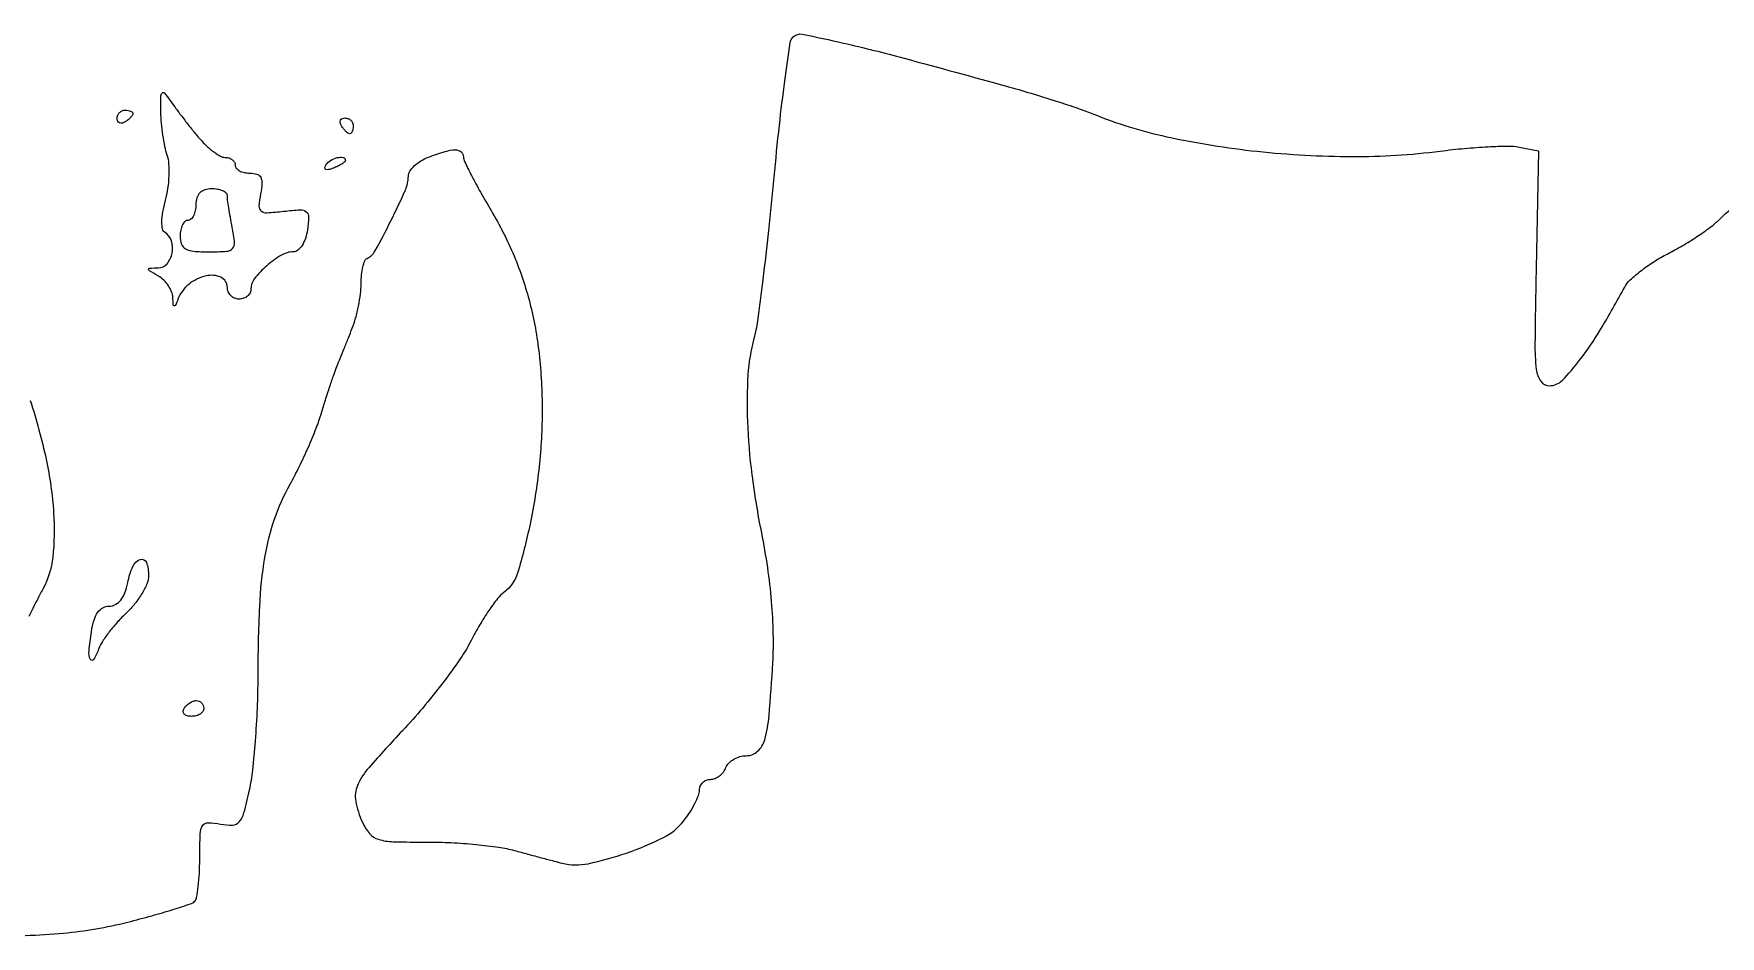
# Model space of a CAD drawing. Extents: x 0 to 703, y 1 to 404.
# Drawn here: x 250.4 to 464.7, y 17.1 to 131.7 of the extents above; entities that cross this region are included whole.
import ezdxf

# ---------------------------------------------------------------- set-up
doc = ezdxf.new("R2010")
doc.units = 0

msp = doc.modelspace()

# ---------------------------------------------------------------- linework, layer by layer
for points in [[(244.521154, 17.105489, 0.025342), (254.186575, 17.471167, 0.040218), (262.34669, 18.862517, 0.005379), (265.400134, 19.674905, 0.007779), (268.078729, 20.463587, 0.004446), (270.309784, 21.180213, 0.116957), (270.841259, 21.507926, 0.154182), (271.096038, 21.997975, 0.013772), (271.300419, 23.388394, 0.016925), (271.445251, 25.097148, 0.012398), (271.494569, 26.999734, -0.008599), (271.551125, 30.08662, -0.128559), (271.858055, 31.110552, -0.266802), (272.551853, 31.49173, -0.04432), (274.126211, 31.321589, 0.057484), (275.659537, 31.196509, 0.210856), (276.516939, 31.6097, 0.111499), (277.10547, 32.729151, 0.011463), (277.817148, 35.649758, 0.026425), (278.229247, 38.151555, 0.008697), (278.575769, 41.865866, 0.008635), (278.817731, 46.007147, 0.009676), (278.904543, 50, -0.010566), (279.115523, 58.969284, -0.030094), (279.768936, 65.180106, -0.041334), (280.995446, 70.031832, -0.044266), (282.983878, 74.5, 0.013243), (284.134702, 76.706772, 0.009767), (285.295205, 79.20625, 0.009884), (286.299968, 81.613688, 0.021698), (286.950767, 83.5, -0.004238), (287.464922, 85.178096, -0.003781), (288.026908, 86.9125, -0.003794), (288.555656, 88.463777, -0.011732), (288.94516, 89.5, 0.000076), (289.333109, 90.463294, 0.000034), (289.844593, 91.734134, 0.000033), (290.386027, 93.079909, 0.000045), (290.875488, 94.297053, 0.028671), (291.306499, 95.576496, 0.017929), (291.669675, 97.115421, 0.017982), (291.919231, 98.662425, 0.031004), (292, 99.96372, -0.024393), (292.054832, 101.086994, -0.033128), (292.220312, 102.088301, -0.034877), (292.459228, 102.86136, -0.198317), (292.75, 103.166667, 0.164064), (293.763201, 104.09825, 0.009163), (295.783327, 107.94295, 0.01152), (297.614665, 111.808636, 0.105232), (298, 113.619252, -0.14581), (298.184287, 114.237756, -0.059655), (298.753498, 114.915845, -0.052169), (299.583753, 115.545774, -0.045404), (300.5651, 116.024751, -0.016635), (302.67772, 116.748503, -0.071674), (303.986976, 116.951312, -0.17652), (304.703881, 116.698635, -0.224275), (305, 116.071671, 0.113417), (305.137741, 115.47225, 0.00587), (306.030015, 113.686946, 0.009067), (307.163143, 111.57959, 0.006441), (308.506433, 109.257071, -0.034501), (311.426795, 103.483291, -0.037171), (313.441854, 97.502801, -0.035576), (314.611316, 91.060131, -0.027117), (315, 83.898615, -0.026778), (314.614413, 76.704165, -0.024857), (313.461048, 69.408549, -0.021665), (311.878125, 63.204695, -0.161456), (310.150895, 60.750669, 0.067606), (309.341481, 59.962095, 0.016106), (308.229203, 58.440494, 0.01627), (307.054697, 56.593818, 0.015437), (305.980896, 54.642501, -0.032313), (304.599921, 52.321892, -0.012297), (302.392826, 49.269219, -0.012118), (299.824776, 46.059719, -0.014525), (297.25, 43.171643, 0.008509), (293.004261, 38.5231, 0.077782), (291.53553, 36.220912, 0.151495), (291.310444, 34.218136, 0.059756), (292.160925, 31.546153, 0.071493), (293.080191, 30.112824, 0.141352), (294.203497, 29.381773, 0.067601), (296.082951, 29.076347, 0.007625), (300.410925, 29.029376, -0.013618), (303.418316, 28.960682, -0.011501), (306.592584, 28.728312, -0.01166), (309.478589, 28.382095, -0.031415), (311.5, 27.9607, 0.001141), (313.182941, 27.502081, 0.00102), (314.931901, 27.033578, 0.001022), (316.504724, 26.619136, 0.003188), (317.566045, 26.349013, 0.112359), (320.833088, 26.28671, 0.032368), (325.73466, 27.640237, 0.032432), (330.425134, 29.617715, 0.110561), (332.978266, 31.699499, 0.023326), (333.752088, 32.783712, 0.024669), (334.406116, 33.915726, 0.025276), (334.868863, 34.94082, 0.093645), (335, 35.634859, -0.101123), (335.106448, 36.155808, -0.098411), (335.409197, 36.59899, -0.09744), (335.861342, 36.895885, -0.096992), (336.393011, 37, 0.096313), (336.968559, 37.111903, 0.06686), (337.545909, 37.440625, 0.064359), (338.037471, 37.926569, 0.074185), (338.361626, 38.5, -0.103518), (338.731498, 39.073625, -0.066722), (339.359269, 39.559375, -0.062895), (340.13724, 39.887992, -0.068618), (340.949563, 40, 0.188042), (342.382124, 40.558513, 0.138314), (343.284993, 42.023148, 0.048808), (343.83947, 45.070209, 0.006033), (344.314894, 51.81261, 0.020448), (344.379752, 55.53109, 0.015462), (344.157831, 59.608726, 0.014652), (343.662486, 63.912381, 0.013383), (342.904161, 68.31261, -0.017278), (341.695775, 75.666156, -0.022461), (341.127138, 82.468325, -0.025148), (341.196968, 88.386659, -0.050275), (341.953542, 93, 0.031715), (342.4022, 95.217769, 0.003344), (343.085084, 100.461009, 0.004125), (343.80587, 106.724443, 0.003299), (344.482249, 113.484284, -0.004076), (345.149871, 120.053445, -0.006283), (345.844849, 125.721697, -0.002429), (346.523153, 130.555218, -0.161666), (346.893289, 131.293289, -0.25086), (348.057252, 131.645482, -0.007224), (353.284953, 130.51921, -0.008982), (361.009758, 128.591016, -0.002053), (374, 125.042205, -0.005021), (377.128109, 124.139889, -0.004623), (380.325, 123.150563, -0.00462), (383.158284, 122.216031, -0.015242), (385, 121.52632, 0.044106), (394.364424, 118.622862, 0.026433), (405.871891, 116.76999, 0.025855), (417.955854, 116.103566, 0.032731), (429.117485, 116.796948, -0.009082), (432.212193, 117.136605, -0.010077), (435.211789, 117.349934, -0.009507), (437.772474, 117.431474, -0.050468), (439.167157, 117.308378), (441.599343, 116.843436), (441.306744, 101.921718, 0.002135), (441.160924, 92.414929, 0.031348), (441.333505, 89.073762, 0.126262), (441.907026, 87.575016, 0.243161), (443.019493, 87, 0.199847), (444.604518, 87.659881, 0.032674), (446.835282, 90.221467, 0.027248), (449.484206, 94.121196, 0.012106), (452.563353, 99.524369, -0.081005), (453.263418, 100.434968, -0.02386), (454.608023, 101.581388, -0.023277), (456.266827, 102.745083, -0.023102), (458.030714, 103.752696, 0.014842), (459.865871, 104.7612, 0.01269), (461.738132, 105.928644, 0.012875), (463.386206, 107.07728, 0.035197), (464.467361, 107.996817, -0.055781), (469.737162, 112.118154, -0.045767)], [(249.963342, 85.12742, -0.025276), (251.975942, 77.64568, -0.036606), (252.924202, 70.870724, -0.042877), (252.811791, 65.19952, -0.099299), (251.545059, 61.154292, 0.008435), (250.815547, 59.768457, 0.002628), (249.766575, 57.664073, 0.002626)]]:
    msp.add_lwpolyline(points, format="xyb")
for points in [[(271.152087, 118.75, 0.025919), (272.110253, 117.697352, 0.030402), (273.125006, 116.807812, 0.031708), (274.057422, 116.175973, 0.133832), (274.703089, 116, -0.075537), (275.198593, 115.924713, -0.089052), (275.619032, 115.70625, -0.100718), (275.900094, 115.381359, -0.128814), (276, 115, 0.179937), (276.141949, 114.61833, 0.091672), (276.546765, 114.29375, 0.071663), (277.149149, 114.073917, 0.051756), (277.861328, 114, -0.07396), (278.758129, 113.866615, -0.202135), (279.240911, 113.464738, -0.138141), (279.395859, 112.712558, -0.029382), (279.220698, 111.374176, 0.02915), (279.015061, 109.808588, 0.253763), (279.294374, 109.190969, 0.17906), (280.044317, 108.963348, 0.014135), (282.153173, 109.149303, -0.014983), (284.270146, 109.332354, -0.182327), (285.033829, 109.09243, -0.240415), (285.334107, 108.444251, -0.026927), (285.180303, 106.775127, -0.046059), (284.92293, 105.713211, -0.060344), (284.48872, 104.815194, -0.074094), (283.954208, 104.204332, -0.177851), (283.397932, 104, 0.133826), (281.872613, 103.584301, 0.046681), (280.011493, 102.240297, 0.046207), (278.46122, 100.60828, 0.168407), (278, 99.277759, -0.116645), (277.88473, 98.790378, -0.100525), (277.559375, 98.375342, -0.093015), (277.072844, 98.096731, -0.083837), (276.5, 98, -0.099038), (275.927543, 98.114514, -0.097945), (275.440625, 98.440625, -0.097945), (275.114514, 98.927543, -0.099038), (275, 99.5, 0.294651), (274.185435, 100.762249, 0.166362), (272.301478, 100.941621, 0.110206), (270.085631, 99.859452, 0.134105), (268.728891, 98, -0.008827), (268.406308, 97.195582, -0.385197), (268.253913, 97.124505, -0.308263), (268.13568, 97.272582, -0.00734), (268.078947, 98.20031, 0.084611), (267.920298, 98.926046, 0.052046), (267.509128, 99.700568, 0.050399), (266.925307, 100.403995, 0.062562), (266.25, 100.919901, -0.004477), (265.114135, 101.595174, -0.262137), (265, 101.797915, -0.400998), (265.130512, 101.934482, -0.006989), (266.25, 101.969591, 0.218522), (267.346004, 102.495854, 0.127952), (267.975731, 103.839255, 0.119257), (267.892425, 105.392801, 0.183586), (267.082777, 106.448841, -0.208625), (266.767209, 106.904343, -0.052127), (266.683644, 107.826609, -0.041111), (266.802709, 109.063402, -0.022817), (267.139264, 110.542203, 0.031239), (267.456864, 112.054954, 0.026387), (267.606674, 113.683633, 0.027224), (267.583413, 115.18698, 0.064196), (267.36311, 116.284345, -0.031065), (267.07101, 117.36398, -0.014023), (266.816886, 118.809052, -0.013822), (266.633066, 120.354471, -0.018357), (266.556623, 121.767746, -0.006579), (266.548685, 123.671984, -0.161863), (266.717253, 124.16423, -0.482083), (267.019736, 124.170735, -0.024477), (267.698998, 123.267746, 0.010281), (268.31377, 122.400298, 0.003876), (269.207929, 121.211463, 0.003837), (270.201206, 119.932404, 0.004664)], [(263, 121.559017, -0.151918), (262.934461, 121.34829, -0.038439), (262.70625, 121.066025, -0.035638), (262.382774, 120.768994, -0.029505), (262, 120.5, -0.082592), (261.6179, 120.343488, -0.161196), (261.29375, 120.3746, -0.182303), (261.078288, 120.586039, -0.108972), (261, 120.940983, -0.093332), (261.076123, 121.345238, -0.09642), (261.29375, 121.688914, -0.099167), (261.618444, 121.918938, -0.105053), (262, 122, -0.042167), (262.382849, 121.967655, -0.061769), (262.70625, 121.870461, -0.081139), (262.92554, 121.727648, -0.210953)], [(291, 120, -0.042167), (290.967655, 119.617151, -0.061769), (290.870461, 119.29375, -0.081139), (290.727648, 119.07446, -0.210953), (290.559017, 119, -0.151918), (290.34829, 119.065539, -0.038439), (290.066025, 119.29375, -0.035638), (289.768994, 119.617226, -0.029505), (289.5, 120, -0.082592), (289.343488, 120.3821, -0.161196), (289.3746, 120.70625, -0.182303), (289.586039, 120.921712, -0.108972), (289.940983, 121, -0.093332), (290.345238, 120.923877, -0.09642), (290.688914, 120.70625, -0.099167), (290.918938, 120.381556, -0.105053)], [(290, 115.606989, -0.2252), (289.911231, 115.419896, -0.029412), (289.544118, 115.154486, -0.029555), (289.042538, 114.875192, -0.020646), (288.448062, 114.618443, -0.036408), (287.868281, 114.443138, -0.155351), (287.512472, 114.474315, -0.32948), (287.393111, 114.674071, -0.1144), (287.507079, 115.011454, -0.115814), (288.098109, 115.603931, -0.080554), (288.973761, 115.969265, -0.115534), (289.708846, 115.972535, -0.349578)], [(271, 110, -0.048028), (270.926307, 109.234582, -0.068025), (270.70625, 108.5875, -0.088204), (270.381882, 108.151477, -0.191087), (270, 108, 0.191087), (269.618118, 107.848523, 0.088204), (269.29375, 107.4125, 0.068025), (269.073693, 106.765418, 0.048028), (269, 106, 0.089498), (269.181858, 104.992141, 0.179282), (269.703125, 104.387931, 0.105417), (270.719324, 104.080133, 0.021015), (272.625, 104, 0.01492), (274.908638, 104.06816, 0.188726), (275.675517, 104.422414, 0.222776), (275.929374, 105.171851, 0.021404), (275.625, 107.125, -0.004902), (275.385709, 108.385597, -0.005698), (275.183594, 109.589062, -0.005102), (275.034694, 110.610229, -0.03366), (275, 111.125, 0.212215), (274.851273, 111.459633, 0.080658), (274.4125, 111.742969, 0.061381), (273.765714, 111.935839, 0.041823), (273, 112, 0.072254), (272.126841, 111.873159, 0.124864), (271.5, 111.5, 0.124864), (271.126841, 110.873159, 0.072254)], [(265, 62.90121, -0.097271), (264.805467, 61.910717, -0.036656), (264.174158, 60.640146, -0.034601), (263.264446, 59.320623, -0.035501), (262.188622, 58.15121, 0.020243), (261.060119, 56.997214, 0.018554), (259.993889, 55.722687, 0.018926), (259.1281, 54.514275, 0.056069), (258.665083, 53.606872, -0.040595), (258.008421, 52.215474, -0.616161), (257.597501, 52.238402, -0.127038), (257.428877, 53.29743, -0.01408), (257.732025, 55.75, -0.032945), (258.056655, 57.222399, -0.081182), (258.531551, 58.218497, -0.117204), (259.172668, 58.792892, -0.124949), (259.988499, 59, 0.123387), (260.785801, 59.199796, 0.103584), (261.455394, 59.760928, 0.078017), (261.980341, 60.696887, 0.039529), (262.35, 62, -0.052447), (262.990107, 64.053327, -0.212096), (263.930883, 64.92241, -0.408838), (264.712327, 64.546476, -0.086766)], [(272, 46, -0.153634), (271.879982, 45.618621, -0.097988), (271.542039, 45.29375, -0.080552), (271.037096, 45.074545, -0.062283), (270.440983, 45, -0.066118), (269.889346, 45.073267, -0.138808), (269.521475, 45.29375, -0.191142), (269.392057, 45.620352, -0.139169), (269.5, 46, -0.06081), (269.806203, 46.382515, -0.051032), (270.2129, 46.70625, -0.053229), (270.653442, 46.926698, -0.089642), (271.059017, 47, -0.105429), (271.418051, 46.923444, -0.099231), (271.723586, 46.70625, -0.096318), (271.928382, 46.381732, -0.092995)]]:
    msp.add_lwpolyline(points, format="xyb", close=True)

doc.saveas('drawing.dxf')
